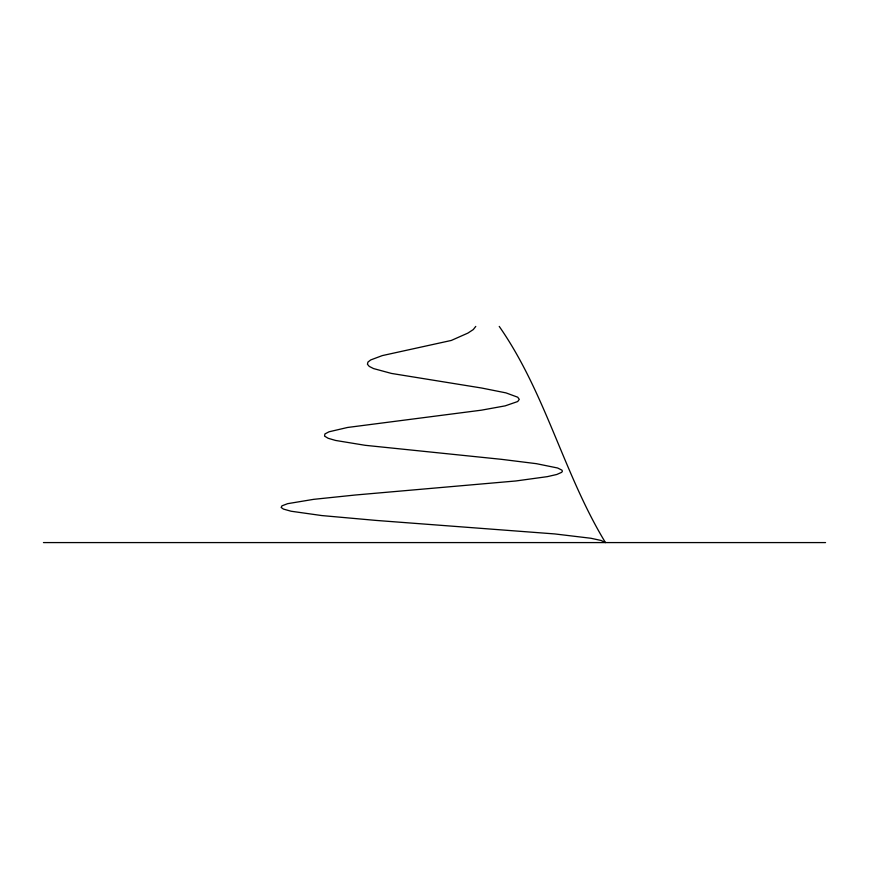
<?xml version="1.0" encoding="UTF-8"?>
<svg xmlns="http://www.w3.org/2000/svg" width="869" height="869" viewBox="0 0 869 869"><rect width="100%" height="100%" fill="white"/><g stroke="black" fill="none" stroke-linecap="round" stroke-linejoin="round"><path stroke-width="1.3" d="M475.767 326.418L473.279 329.568L467.87 333.109L451.315 340.442L382.317 355.595L370.726 359.929L367.935 362.091L367.424 364.252L369.282 366.414L373.551 368.575L391.452 373.431L481.676 388.03L505.975 392.886L517.718 397.209L519.271 399.371L517.696 401.532L505.215 405.856L481.383 410.179L347.557 427.472L329.025 431.795L324.897 433.957L324.572 436.119L328.134 438.28L335.553 440.442L365.197 445.308L501.663 459.353L536.401 463.677L557.626 468L561.939 470.162L562.395 471.248L561.689 472.323L556.79 474.485L547.329 476.647L515.86 480.97L355.16 495.026L313.622 499.349L287.65 503.672L281.958 505.834L281.154 507.453L283.392 509.071L291.093 511.233L321.726 515.556L376.103 520.422L554.802 533.935L590.898 538.259L601.011 540.453L605.454 542.582C563.601 473.714 545.569 392.799 499.24 326.418M43.45 542.582L825.55 542.582"/></g></svg>
